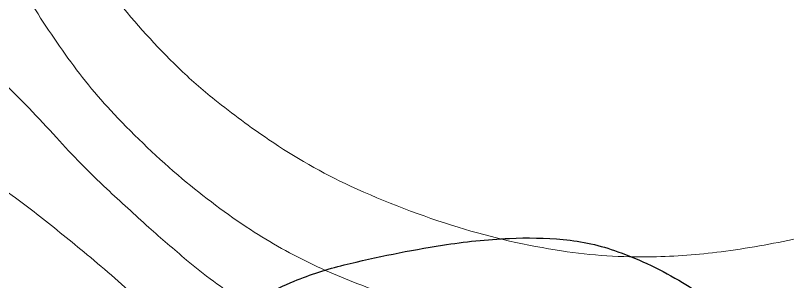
# Model space of a CAD drawing. Header units: millimetres. Extents: x -994 to -400, y 519 to 1360.
# Drawn here: x -931.43 to -900.93, y 1109.88 to 1120.39 of the extents above; entities that cross this region are included whole.
import ezdxf

# ---------------------------------------------------------------- set-up
doc = ezdxf.new("R2010")
doc.units = ezdxf.units.MM
doc.layers.add('Кривульки', color=1, linetype='Continuous')
doc.layers.add('Кривульки Товсты', color=70, linetype='Continuous', lineweight=30)

msp = doc.modelspace()

# ---------------------------------------------------------------- linework, layer by layer
at = {"layer": 'Кривульки', "lineweight": 20}
for points in [[(-938.02, 1121.821, -0.041196), (-934.739, 1120.018, -0.044391), (-932.021, 1117.851, -0.019321), (-929.809, 1115.569, 0.021642), (-927.824, 1113.542, 0.006027), (-926.155, 1112.016, 0.006934), (-924.671, 1110.728, 0.033076), (-922.491, 1109.122, 0.031345), (-919.992, 1107.737, 0.0325), (-917.927, 1106.916, 0.028459), (-915.472, 1106.273, 0.020117), (-912.17, 1105.742, 0.043782), (-910.631, 1105.693), (-904.315, 1106.047), (-898.183, 1106.39, -0.026965)], [(-931.145, 1121.428, 0.0179), (-929.467, 1118.864, 0.034826), (-927.532, 1116.494, 0.02872), (-924.841, 1113.942, 0.030162), (-922.143, 1111.929, 0.035568), (-919.651, 1110.535, 0.024804), (-917.103, 1109.491, 0.024723), (-914.455, 1108.7, 0.021458), (-911.063, 1108.021, 0.037213), (-909.073, 1107.861, 0.015702), (-905.517, 1107.951, 0.00972), (-899.789, 1108.389, 0.003683)], [(-881.55, 1121.018, 0.022865), (-883.279, 1120.094, 0.008865), (-887.577, 1117.433, 0.007074), (-889.416, 1116.212, -0.008213), (-891.003, 1115.163, -0.052238), (-894.63, 1113.352, -0.034256), (-900.545, 1111.585, -0.023736), (-903.552, 1111.056, -0.026478), (-906.282, 1110.854, -0.043087), (-909.854, 1111.087, -0.036807), (-913.937, 1112.021, -0.033745), (-918.19, 1113.65, -0.041404), (-921.42, 1115.483, -0.01833), (-923.552, 1117.056, -0.025128), (-925.002, 1118.334, -0.031074), (-927.445, 1121.032, -0.039322)], [(-900.665, 1103.951, 0.029241), (-902.372, 1103.717, -0.027748), (-904.17, 1103.465, -0.026092), (-906.867, 1103.379, -0.017226), (-910.948, 1103.604, -0.029623), (-915.045, 1104.218, -0.025592), (-919.68, 1105.447, -0.026198), (-923.495, 1106.895, -0.063161), (-924.951, 1107.77, -0.020878), (-926.583, 1109.171, 0.015734), (-928.73, 1111.051, 0.004523), (-930.594, 1112.555, 0.010415), (-931.423, 1113.184, 0.062669), (-932.622, 1113.844, 0.025021), (-935.858, 1114.945, 0.023612), (-938.575, 1115.583, 0.033317), (-940.54, 1115.813, 0.035664), (-942.96, 1115.762, 0.029063), (-945.895, 1115.317, 0.016972), (-946.757, 1115.103, 0.008893), (-948.379, 1114.612, 0.075814)]]:
    msp.add_lwpolyline(points, format="xyb", dxfattribs=at)
at = {"layer": 'Кривульки Товсты', "lineweight": 30, "ltscale": 0.3}
msp.add_lwpolyline([(-947.251, 1101.815, -0.073111), (-940.355, 1102.517, 0.095166), (-935.066, 1103.291, 0.013696), (-931.042, 1104.817, 0.011969), (-926.533, 1106.797, 0.019384), (-922.833, 1108.707, -0.030031), (-920.418, 1109.89, -0.039167), (-918.448, 1110.535, -0.020474), (-914.565, 1111.313, -0.027405), (-911.913, 1111.584, -0.034441), (-909.792, 1111.538, -0.064081), (-907.632, 1111.058, -0.049915), (-905.075, 1109.834, -0.035374), (-903.141, 1108.463, -0.036712), (-901.487, 1106.888, -0.038143), (-899.149, 1103.877, -0.034861)], format="xyb", dxfattribs=at)

doc.saveas('drawing.dxf')
